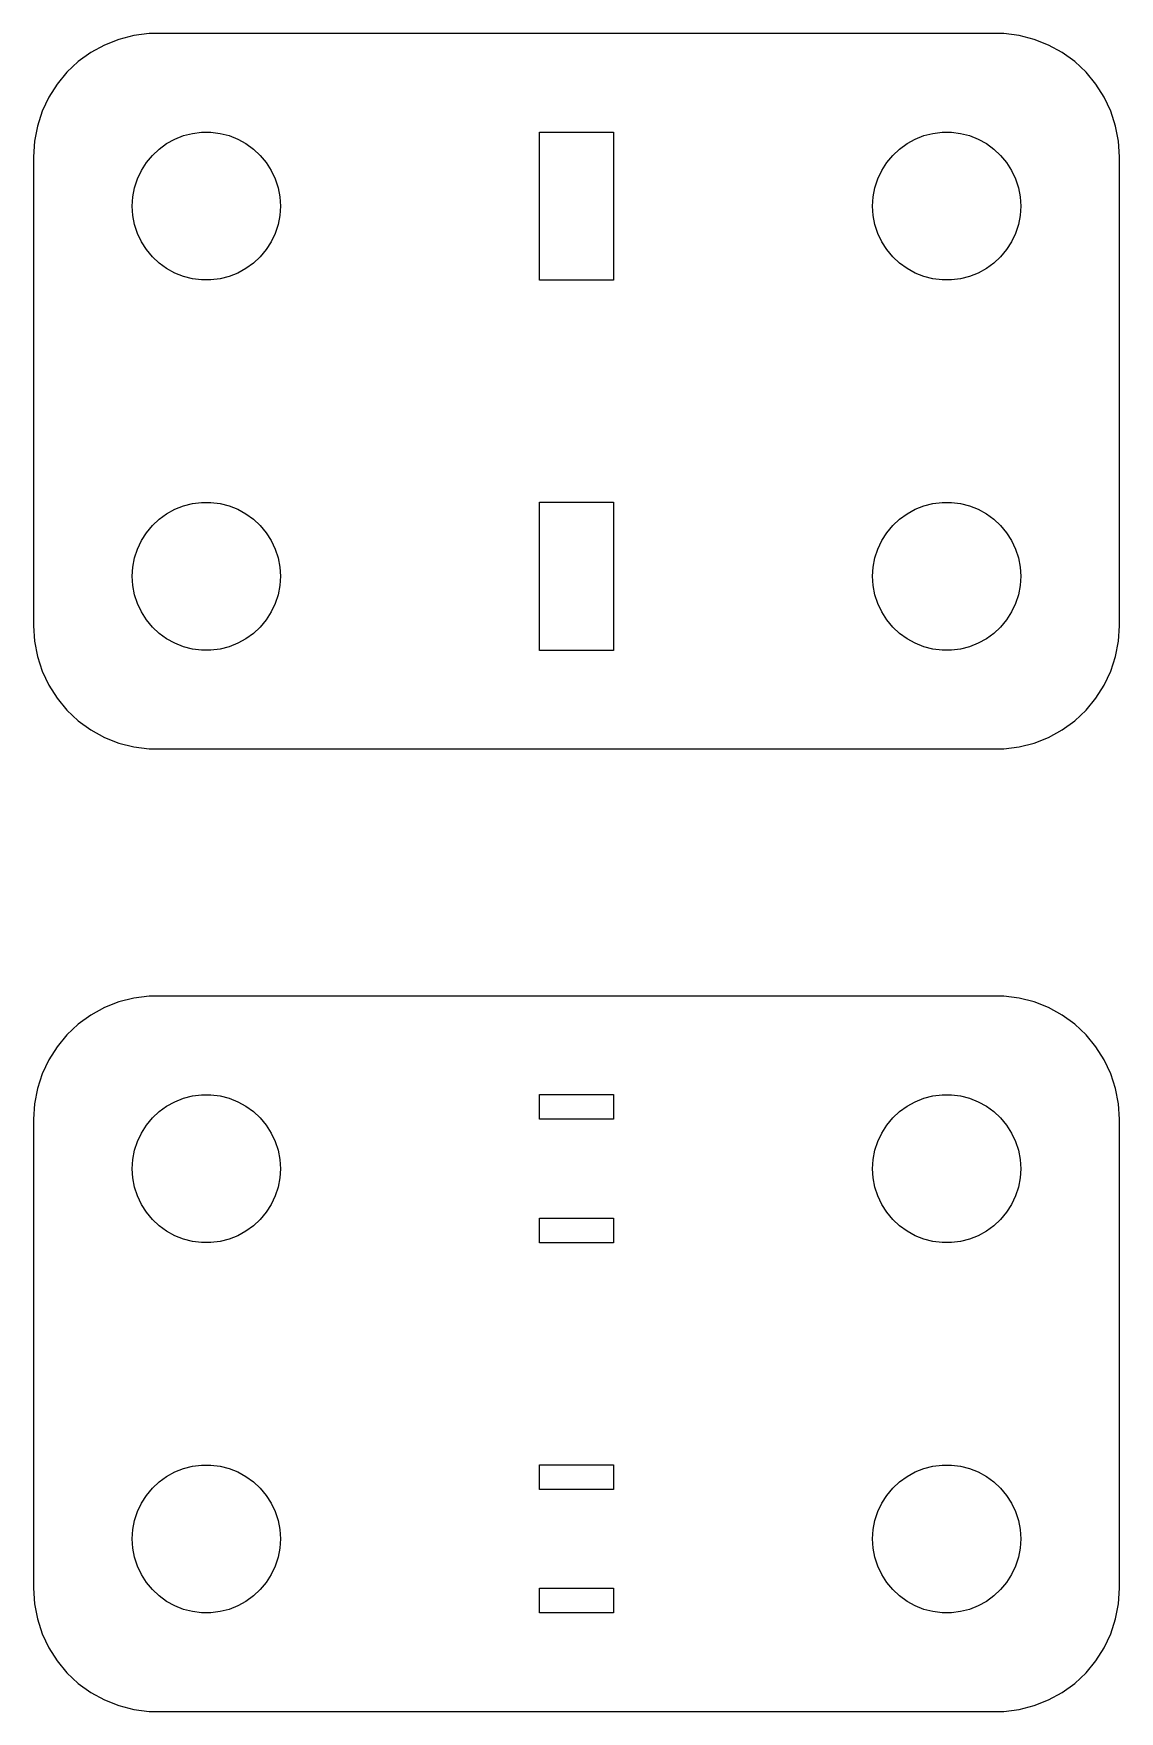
# Model space of a CAD drawing. Header units: metres. Extents: x -22 to 22, y -14.5 to 53.5.
import ezdxf

# ---------------------------------------------------------------- set-up
doc = ezdxf.new("R2010")
doc.units = ezdxf.units.M

msp = doc.modelspace()

# ---------------------------------------------------------------- linework, layer by layer
for p, q in [((-18.5451, 53.2553), (-19.1289, 53.0241)), ((-17.9369, 53.4114), (-18.5451, 53.2553)), ((-17.3139, 53.4901), (-17.9369, 53.4114)), ((17.3139, 53.4901), (-17.3139, 53.4901)), ((17.9369, 53.4114), (17.3139, 53.4901)), ((18.5451, 53.2553), (17.9369, 53.4114)), ((19.1289, 53.0241), (18.5451, 53.2553)), ((-20.1871, 52.3526), (-20.6448, 51.9227)), ((-19.6791, 52.7216), (-20.1871, 52.3526)), ((-19.1289, 53.0241), (-19.6791, 52.7216)), ((19.6791, 52.7216), (19.1289, 53.0241)), ((20.1871, 52.3526), (19.6791, 52.7216)), ((20.6448, 51.9227), (20.1871, 52.3526)), ((-20.6448, 51.9227), (-21.0451, 51.4389)), ((21.0451, 51.4389), (20.6448, 51.9227)), ((-21.0451, 51.4389), (-21.3815, 50.9088)), ((21.3815, 50.9088), (21.0451, 51.4389)), ((-21.6489, 50.3406), (-21.8429, 49.7434)), ((-21.3815, 50.9088), (-21.6489, 50.3406)), ((21.6489, 50.3406), (21.3815, 50.9088)), ((21.8429, 49.7434), (21.6489, 50.3406)), ((-21.8429, 49.7434), (-21.9606, 49.1267)), ((21.9606, 49.1267), (21.8429, 49.7434)), ((-21.9606, 49.1267), (-22, 48.5)), ((-16.9123, 48.8115), (-16.6075, 49.033)), ((-16.6075, 49.033), (-16.2773, 49.2145)), ((-16.2773, 49.2145), (-15.927, 49.3532)), ((-15.927, 49.3532), (-15.5621, 49.4469)), ((-15.5621, 49.4469), (-15.1884, 49.4941)), ((-15.1884, 49.4941), (-14.8116, 49.4941)), ((-14.8116, 49.4941), (-14.4379, 49.4469)), ((-14.4379, 49.4469), (-14.0729, 49.3532)), ((-14.0729, 49.3532), (-13.7227, 49.2145)), ((-13.7227, 49.2145), (-13.3925, 49.033)), ((-13.3925, 49.033), (-13.0877, 48.8115)), ((-1.5, 43.5), (-1.5, 49.5)), ((-1.5, 49.5), (1.5, 49.5)), ((1.5, 49.5), (1.5, 43.5)), ((13.0877, 48.8115), (13.3925, 49.033)), ((13.3925, 49.033), (13.7227, 49.2145)), ((13.7227, 49.2145), (14.0729, 49.3532)), ((14.0729, 49.3532), (14.4379, 49.4469)), ((14.4379, 49.4469), (14.8116, 49.4941)), ((14.8116, 49.4941), (15.1884, 49.4941)), ((15.1884, 49.4941), (15.5621, 49.4469)), ((15.5621, 49.4469), (15.927, 49.3532)), ((15.927, 49.3532), (16.2773, 49.2145)), ((16.2773, 49.2145), (16.6075, 49.033)), ((16.6075, 49.033), (16.9123, 48.8115)), ((22, 48.5), (21.9606, 49.1267)), ((-22, 48.5), (-22, 29.5)), ((-17.427, 48.2634), (-17.1869, 48.5536)), ((-17.1869, 48.5536), (-16.9123, 48.8115)), ((-13.0877, 48.8115), (-12.8131, 48.5536)), ((-12.8131, 48.5536), (-12.5729, 48.2634)), ((12.5729, 48.2634), (12.8131, 48.5536)), ((12.8131, 48.5536), (13.0877, 48.8115)), ((16.9123, 48.8115), (17.1869, 48.5536)), ((17.1869, 48.5536), (17.427, 48.2634)), ((22, 29.5), (22, 48.5)), ((-17.9057, 47.2461), (-17.7893, 47.6044)), ((-17.7893, 47.6044), (-17.6289, 47.9453)), ((-17.6289, 47.9453), (-17.427, 48.2634)), ((-12.5729, 48.2634), (-12.3711, 47.9453)), ((-12.3711, 47.9453), (-12.2107, 47.6044)), ((-12.2107, 47.6044), (-12.0942, 47.2461)), ((12.0942, 47.2461), (12.2107, 47.6044)), ((12.2107, 47.6044), (12.3711, 47.9453)), ((12.3711, 47.9453), (12.5729, 48.2634)), ((17.427, 48.2634), (17.6289, 47.9453)), ((17.6289, 47.9453), (17.7893, 47.6044)), ((17.7893, 47.6044), (17.9057, 47.2461)), ((-17.9763, 46.876), (-17.9057, 47.2461)), ((-12.0942, 47.2461), (-12.0237, 46.876)), ((12.0237, 46.876), (12.0942, 47.2461)), ((17.9057, 47.2461), (17.9763, 46.876)), ((-18, 46.5), (-17.9763, 46.876)), ((-17.9763, 46.124), (-18, 46.5)), ((-12.0237, 46.876), (-12, 46.5)), ((-12, 46.5), (-12.0237, 46.124)), ((12, 46.5), (12.0237, 46.876)), ((12.0237, 46.124), (12, 46.5)), ((17.9763, 46.876), (18, 46.5)), ((18, 46.5), (17.9763, 46.124)), ((-17.9057, 45.7539), (-17.9763, 46.124)), ((-17.7893, 45.3956), (-17.9057, 45.7539)), ((-12.0942, 45.7539), (-12.2107, 45.3956)), ((-12.0237, 46.124), (-12.0942, 45.7539)), ((12.0942, 45.7539), (12.0237, 46.124)), ((12.2107, 45.3956), (12.0942, 45.7539)), ((17.9057, 45.7539), (17.7893, 45.3956)), ((17.9763, 46.124), (17.9057, 45.7539)), ((-17.6289, 45.0547), (-17.7893, 45.3956)), ((-17.427, 44.7366), (-17.6289, 45.0547)), ((-12.3711, 45.0547), (-12.5729, 44.7366)), ((-12.2107, 45.3956), (-12.3711, 45.0547)), ((12.3711, 45.0547), (12.2107, 45.3956)), ((12.5729, 44.7366), (12.3711, 45.0547)), ((17.6289, 45.0547), (17.427, 44.7366)), ((17.7893, 45.3956), (17.6289, 45.0547)), ((-17.1869, 44.4464), (-17.427, 44.7366)), ((-16.9123, 44.1884), (-17.1869, 44.4464)), ((-16.6075, 43.967), (-16.9123, 44.1884)), ((-13.0877, 44.1884), (-13.3925, 43.967)), ((-12.8131, 44.4464), (-13.0877, 44.1884)), ((-12.5729, 44.7366), (-12.8131, 44.4464)), ((12.8131, 44.4464), (12.5729, 44.7366)), ((13.0877, 44.1884), (12.8131, 44.4464)), ((13.3925, 43.967), (13.0877, 44.1884)), ((16.9123, 44.1884), (16.6075, 43.967)), ((17.1869, 44.4464), (16.9123, 44.1884)), ((17.427, 44.7366), (17.1869, 44.4464)), ((-16.2773, 43.7855), (-16.6075, 43.967)), ((-15.927, 43.6468), (-16.2773, 43.7855)), ((-15.5621, 43.5531), (-15.927, 43.6468)), ((-15.1884, 43.5059), (-15.5621, 43.5531)), ((-14.4379, 43.5531), (-14.8116, 43.5059)), ((-14.0729, 43.6468), (-14.4379, 43.5531)), ((-13.7227, 43.7855), (-14.0729, 43.6468)), ((-13.3925, 43.967), (-13.7227, 43.7855)), ((13.7227, 43.7855), (13.3925, 43.967)), ((14.0729, 43.6468), (13.7227, 43.7855)), ((14.4379, 43.5531), (14.0729, 43.6468)), ((14.8116, 43.5059), (14.4379, 43.5531)), ((15.5621, 43.5531), (15.1884, 43.5059)), ((15.927, 43.6468), (15.5621, 43.5531)), ((16.2773, 43.7855), (15.927, 43.6468)), ((16.6075, 43.967), (16.2773, 43.7855)), ((-14.8116, 43.5059), (-15.1884, 43.5059)), ((1.5, 43.5), (-1.5, 43.5)), ((15.1884, 43.5059), (14.8116, 43.5059)), ((-16.9123, 33.8116), (-16.6075, 34.033)), ((-16.6075, 34.033), (-16.2773, 34.2145)), ((-16.2773, 34.2145), (-15.927, 34.3532)), ((-15.927, 34.3532), (-15.5621, 34.4469)), ((-15.5621, 34.4469), (-15.1884, 34.4941)), ((-15.1884, 34.4941), (-14.8116, 34.4941)), ((-14.8116, 34.4941), (-14.4379, 34.4469)), ((-14.4379, 34.4469), (-14.0729, 34.3532)), ((-14.0729, 34.3532), (-13.7227, 34.2145)), ((-13.7227, 34.2145), (-13.3925, 34.033)), ((-13.3925, 34.033), (-13.0877, 33.8116)), ((-1.5, 28.5), (-1.5, 34.5)), ((-1.5, 34.5), (1.5, 34.5)), ((1.5, 34.5), (1.5, 28.5)), ((13.0877, 33.8116), (13.3925, 34.033)), ((13.3925, 34.033), (13.7227, 34.2145)), ((13.7227, 34.2145), (14.0729, 34.3532)), ((14.0729, 34.3532), (14.4379, 34.4469)), ((14.4379, 34.4469), (14.8116, 34.4941)), ((14.8116, 34.4941), (15.1884, 34.4941)), ((15.1884, 34.4941), (15.5621, 34.4469)), ((15.5621, 34.4469), (15.927, 34.3532)), ((15.927, 34.3532), (16.2773, 34.2145)), ((16.2773, 34.2145), (16.6075, 34.033)), ((16.6075, 34.033), (16.9123, 33.8116)), ((-17.427, 33.2634), (-17.1869, 33.5536)), ((-17.1869, 33.5536), (-16.9123, 33.8116)), ((-13.0877, 33.8116), (-12.8131, 33.5536)), ((-12.8131, 33.5536), (-12.5729, 33.2634)), ((12.5729, 33.2634), (12.8131, 33.5536)), ((12.8131, 33.5536), (13.0877, 33.8116)), ((16.9123, 33.8116), (17.1869, 33.5536)), ((17.1869, 33.5536), (17.427, 33.2634)), ((-17.7893, 32.6044), (-17.6289, 32.9453)), ((-17.6289, 32.9453), (-17.427, 33.2634)), ((-12.5729, 33.2634), (-12.3711, 32.9453)), ((-12.3711, 32.9453), (-12.2107, 32.6044)), ((12.2107, 32.6044), (12.3711, 32.9453)), ((12.3711, 32.9453), (12.5729, 33.2634)), ((17.427, 33.2634), (17.6289, 32.9453)), ((17.6289, 32.9453), (17.7893, 32.6044)), ((-17.9763, 31.876), (-17.9057, 32.2461)), ((-17.9057, 32.2461), (-17.7893, 32.6044)), ((-12.2107, 32.6044), (-12.0942, 32.2461)), ((-12.0942, 32.2461), (-12.0237, 31.876)), ((12.0237, 31.876), (12.0942, 32.2461)), ((12.0942, 32.2461), (12.2107, 32.6044)), ((17.7893, 32.6044), (17.9057, 32.2461)), ((17.9057, 32.2461), (17.9763, 31.876)), ((-18, 31.5), (-17.9763, 31.876)), ((-17.9763, 31.124), (-18, 31.5)), ((-12.0237, 31.876), (-12, 31.5)), ((-12, 31.5), (-12.0237, 31.124)), ((12, 31.5), (12.0237, 31.876)), ((12.0237, 31.124), (12, 31.5)), ((17.9763, 31.876), (18, 31.5)), ((18, 31.5), (17.9763, 31.124)), ((-17.9057, 30.7539), (-17.9763, 31.124)), ((-17.7893, 30.3956), (-17.9057, 30.7539)), ((-12.0942, 30.7539), (-12.2107, 30.3956)), ((-12.0237, 31.124), (-12.0942, 30.7539)), ((12.0942, 30.7539), (12.0237, 31.124)), ((12.2107, 30.3956), (12.0942, 30.7539)), ((17.9057, 30.7539), (17.7893, 30.3956)), ((17.9763, 31.124), (17.9057, 30.7539)), ((-17.6289, 30.0547), (-17.7893, 30.3956)), ((-17.427, 29.7366), (-17.6289, 30.0547)), ((-12.3711, 30.0547), (-12.5729, 29.7366)), ((-12.2107, 30.3956), (-12.3711, 30.0547)), ((12.3711, 30.0547), (12.2107, 30.3956)), ((12.5729, 29.7366), (12.3711, 30.0547)), ((17.6289, 30.0547), (17.427, 29.7366)), ((17.7893, 30.3956), (17.6289, 30.0547)), ((-22, 29.5), (-21.9606, 28.8733)), ((-17.1869, 29.4464), (-17.427, 29.7366)), ((-16.9123, 29.1885), (-17.1869, 29.4464)), ((-12.8131, 29.4464), (-13.0877, 29.1885)), ((-12.5729, 29.7366), (-12.8131, 29.4464)), ((12.8131, 29.4464), (12.5729, 29.7366)), ((13.0877, 29.1885), (12.8131, 29.4464)), ((17.1869, 29.4464), (16.9123, 29.1885)), ((17.427, 29.7366), (17.1869, 29.4464)), ((21.9606, 28.8733), (22, 29.5)), ((-21.9606, 28.8733), (-21.8429, 28.2566)), ((-16.6075, 28.967), (-16.9123, 29.1885)), ((-16.2773, 28.7855), (-16.6075, 28.967)), ((-15.927, 28.6468), (-16.2773, 28.7855)), ((-15.5621, 28.5531), (-15.927, 28.6468)), ((-15.1884, 28.5059), (-15.5621, 28.5531)), ((-14.4379, 28.5531), (-14.8116, 28.5059)), ((-14.0729, 28.6468), (-14.4379, 28.5531)), ((-13.7227, 28.7855), (-14.0729, 28.6468)), ((-13.3925, 28.967), (-13.7227, 28.7855)), ((-13.0877, 29.1885), (-13.3925, 28.967)), ((13.3925, 28.967), (13.0877, 29.1885)), ((13.7227, 28.7855), (13.3925, 28.967)), ((14.0729, 28.6468), (13.7227, 28.7855)), ((14.4379, 28.5531), (14.0729, 28.6468)), ((14.8116, 28.5059), (14.4379, 28.5531)), ((15.5621, 28.5531), (15.1884, 28.5059)), ((15.927, 28.6468), (15.5621, 28.5531)), ((16.2773, 28.7855), (15.927, 28.6468)), ((16.6075, 28.967), (16.2773, 28.7855)), ((16.9123, 29.1885), (16.6075, 28.967)), ((21.8429, 28.2566), (21.9606, 28.8733)), ((-21.8429, 28.2566), (-21.6489, 27.6594)), ((-14.8116, 28.5059), (-15.1884, 28.5059)), ((1.5, 28.5), (-1.5, 28.5)), ((15.1884, 28.5059), (14.8116, 28.5059)), ((21.6489, 27.6594), (21.8429, 28.2566)), ((-21.6489, 27.6594), (-21.3815, 27.0912)), ((21.3815, 27.0912), (21.6489, 27.6594)), ((-21.3815, 27.0912), (-21.0451, 26.5611)), ((-21.0451, 26.5611), (-20.6448, 26.0773)), ((20.6448, 26.0773), (21.0451, 26.5611)), ((21.0451, 26.5611), (21.3815, 27.0912)), ((-20.6448, 26.0773), (-20.1871, 25.6474)), ((20.1871, 25.6474), (20.6448, 26.0773)), ((-20.1871, 25.6474), (-19.6791, 25.2784)), ((-19.6791, 25.2784), (-19.1289, 24.9759)), ((19.1289, 24.9759), (19.6791, 25.2784)), ((19.6791, 25.2784), (20.1871, 25.6474)), ((-19.1289, 24.9759), (-18.5451, 24.7447)), ((-18.5451, 24.7447), (-17.9369, 24.5886)), ((-17.9369, 24.5886), (-17.3139, 24.5099)), ((-17.3139, 24.5099), (17.3139, 24.5099)), ((17.3139, 24.5099), (17.9369, 24.5886)), ((17.9369, 24.5886), (18.5451, 24.7447)), ((18.5451, 24.7447), (19.1289, 24.9759)), ((-17.9369, 14.4114), (-18.5451, 14.2553)), ((-17.3139, 14.4901), (-17.9369, 14.4114)), ((17.3139, 14.4901), (-17.3139, 14.4901)), ((17.9369, 14.4114), (17.3139, 14.4901)), ((18.5451, 14.2553), (17.9369, 14.4114)), ((-19.6791, 13.7216), (-20.1871, 13.3526)), ((-19.1289, 14.0241), (-19.6791, 13.7216)), ((-18.5451, 14.2553), (-19.1289, 14.0241)), ((19.1289, 14.0241), (18.5451, 14.2553)), ((19.6791, 13.7216), (19.1289, 14.0241)), ((20.1871, 13.3526), (19.6791, 13.7216)), ((-20.6448, 12.9227), (-21.0451, 12.4389)), ((-20.1871, 13.3526), (-20.6448, 12.9227)), ((20.6448, 12.9227), (20.1871, 13.3526)), ((21.0451, 12.4389), (20.6448, 12.9227)), ((-21.0451, 12.4389), (-21.3815, 11.9088)), ((21.3815, 11.9088), (21.0451, 12.4389)), ((-21.3815, 11.9088), (-21.6489, 11.3406)), ((21.6489, 11.3406), (21.3815, 11.9088)), ((-21.6489, 11.3406), (-21.8429, 10.7434)), ((21.8429, 10.7434), (21.6489, 11.3406)), ((-21.8429, 10.7434), (-21.9606, 10.1267)), ((-16.6075, 10.033), (-16.2773, 10.2145)), ((-16.2773, 10.2145), (-15.927, 10.3532)), ((-15.927, 10.3532), (-15.5621, 10.4469)), ((-15.5621, 10.4469), (-15.1884, 10.4941)), ((-15.1884, 10.4941), (-14.8116, 10.4941)), ((-14.8116, 10.4941), (-14.4379, 10.4469)), ((-14.4379, 10.4469), (-14.0729, 10.3532)), ((-14.0729, 10.3532), (-13.7227, 10.2145)), ((-13.7227, 10.2145), (-13.3925, 10.033)), ((-1.5, 9.5), (-1.5, 10.5)), ((-1.5, 10.5), (1.5, 10.5)), ((1.5, 10.5), (1.5, 9.5)), ((13.3925, 10.033), (13.7227, 10.2145)), ((13.7227, 10.2145), (14.0729, 10.3532)), ((14.0729, 10.3532), (14.4379, 10.4469)), ((14.4379, 10.4469), (14.8116, 10.4941)), ((14.8116, 10.4941), (15.1884, 10.4941)), ((15.1884, 10.4941), (15.5621, 10.4469)), ((15.5621, 10.4469), (15.927, 10.3532)), ((15.927, 10.3532), (16.2773, 10.2145)), ((16.2773, 10.2145), (16.6075, 10.033)), ((21.9606, 10.1267), (21.8429, 10.7434)), ((-21.9606, 10.1267), (-22, 9.5)), ((-17.427, 9.26335), (-17.1869, 9.55363)), ((-17.1869, 9.55363), (-16.9123, 9.81154)), ((-16.9123, 9.81154), (-16.6075, 10.033)), ((-13.3925, 10.033), (-13.0877, 9.81154)), ((-13.0877, 9.81154), (-12.8131, 9.55363)), ((-12.8131, 9.55363), (-12.5729, 9.26335)), ((12.5729, 9.26335), (12.8131, 9.55363)), ((12.8131, 9.55363), (13.0877, 9.81154)), ((13.0877, 9.81154), (13.3925, 10.033)), ((16.6075, 10.033), (16.9123, 9.81154)), ((16.9123, 9.81154), (17.1869, 9.55363)), ((17.1869, 9.55363), (17.427, 9.26335)), ((22, 9.5), (21.9606, 10.1267)), ((-22, 9.5), (-22, -9.5)), ((-17.7893, 8.60437), (-17.6289, 8.94525)), ((-17.6289, 8.94525), (-17.427, 9.26335)), ((-12.5729, 9.26335), (-12.3711, 8.94525)), ((-12.3711, 8.94525), (-12.2107, 8.60437)), ((1.5, 9.5), (-1.5, 9.5)), ((12.2107, 8.60437), (12.3711, 8.94525)), ((12.3711, 8.94525), (12.5729, 9.26335)), ((17.427, 9.26335), (17.6289, 8.94525)), ((17.6289, 8.94525), (17.7893, 8.60437)), ((22, -9.5), (22, 9.5)), ((-17.9763, 7.87599), (-17.9057, 8.24606)), ((-17.9057, 8.24606), (-17.7893, 8.60437)), ((-12.2107, 8.60437), (-12.0942, 8.24606)), ((-12.0942, 8.24606), (-12.0237, 7.87599)), ((12.0237, 7.87599), (12.0942, 8.24606)), ((12.0942, 8.24606), (12.2107, 8.60437)), ((17.7893, 8.60437), (17.9057, 8.24606)), ((17.9057, 8.24606), (17.9763, 7.87599)), ((-18, 7.5), (-17.9763, 7.87599)), ((-17.9763, 7.12399), (-18, 7.5)), ((-12.0237, 7.87599), (-12, 7.5)), ((-12, 7.5), (-12.0237, 7.12399)), ((12, 7.5), (12.0237, 7.87599)), ((12.0237, 7.12399), (12, 7.5)), ((17.9763, 7.87599), (18, 7.5)), ((18, 7.5), (17.9763, 7.12399)), ((-17.9057, 6.75392), (-17.9763, 7.12399)), ((-12.0237, 7.12399), (-12.0942, 6.75392)), ((12.0942, 6.75392), (12.0237, 7.12399)), ((17.9763, 7.12399), (17.9057, 6.75392)), ((-17.7893, 6.39561), (-17.9057, 6.75392)), ((-17.6289, 6.05473), (-17.7893, 6.39561)), ((-12.2107, 6.39561), (-12.3711, 6.05473)), ((-12.0942, 6.75392), (-12.2107, 6.39561)), ((12.2107, 6.39561), (12.0942, 6.75392)), ((12.3711, 6.05473), (12.2107, 6.39561)), ((17.7893, 6.39561), (17.6289, 6.05473)), ((17.9057, 6.75392), (17.7893, 6.39561)), ((-17.427, 5.73663), (-17.6289, 6.05473)), ((-17.1869, 5.44635), (-17.427, 5.73663)), ((-16.9123, 5.18845), (-17.1869, 5.44635)), ((-12.8131, 5.44635), (-13.0877, 5.18845)), ((-12.5729, 5.73663), (-12.8131, 5.44635)), ((-12.3711, 6.05473), (-12.5729, 5.73663)), ((-1.5, 4.5), (-1.5, 5.5)), ((-1.5, 5.5), (1.5, 5.5)), ((1.5, 5.5), (1.5, 4.5)), ((12.5729, 5.73663), (12.3711, 6.05473)), ((12.8131, 5.44635), (12.5729, 5.73663)), ((13.0877, 5.18845), (12.8131, 5.44635)), ((17.1869, 5.44635), (16.9123, 5.18845)), ((17.427, 5.73663), (17.1869, 5.44635)), ((17.6289, 6.05473), (17.427, 5.73663)), ((-16.6075, 4.96701), (-16.9123, 5.18845)), ((-16.2773, 4.78551), (-16.6075, 4.96701)), ((-15.927, 4.64682), (-16.2773, 4.78551)), ((-13.7227, 4.78551), (-14.0729, 4.64682)), ((-13.3925, 4.96701), (-13.7227, 4.78551)), ((-13.0877, 5.18845), (-13.3925, 4.96701)), ((13.3925, 4.96701), (13.0877, 5.18845)), ((13.7227, 4.78551), (13.3925, 4.96701)), ((14.0729, 4.64682), (13.7227, 4.78551)), ((16.2773, 4.78551), (15.927, 4.64682)), ((16.6075, 4.96701), (16.2773, 4.78551)), ((16.9123, 5.18845), (16.6075, 4.96701)), ((-15.5621, 4.55313), (-15.927, 4.64682)), ((-15.1884, 4.50591), (-15.5621, 4.55313)), ((-14.8116, 4.50591), (-15.1884, 4.50591)), ((-14.4379, 4.55313), (-14.8116, 4.50591)), ((-14.0729, 4.64682), (-14.4379, 4.55313)), ((1.5, 4.5), (-1.5, 4.5)), ((14.4379, 4.55313), (14.0729, 4.64682)), ((14.8116, 4.50591), (14.4379, 4.55313)), ((15.1884, 4.50591), (14.8116, 4.50591)), ((15.5621, 4.55313), (15.1884, 4.50591)), ((15.927, 4.64682), (15.5621, 4.55313)), ((-16.2773, -4.78551), (-15.927, -4.64682)), ((-15.927, -4.64682), (-15.5621, -4.55313)), ((-15.5621, -4.55313), (-15.1884, -4.50591)), ((-15.1884, -4.50591), (-14.8116, -4.50591)), ((-14.8116, -4.50591), (-14.4379, -4.55313)), ((-14.4379, -4.55313), (-14.0729, -4.64682)), ((-14.0729, -4.64682), (-13.7227, -4.78551)), ((-1.5, -5.5), (-1.5, -4.5)), ((-1.5, -4.5), (1.5, -4.5)), ((1.5, -4.5), (1.5, -5.5)), ((13.7227, -4.78551), (14.0729, -4.64682)), ((14.0729, -4.64682), (14.4379, -4.55313)), ((14.4379, -4.55313), (14.8116, -4.50591)), ((14.8116, -4.50591), (15.1884, -4.50591)), ((15.1884, -4.50591), (15.5621, -4.55313)), ((15.5621, -4.55313), (15.927, -4.64682)), ((15.927, -4.64682), (16.2773, -4.78551)), ((-17.1869, -5.44635), (-16.9123, -5.18845)), ((-16.9123, -5.18845), (-16.6075, -4.96701)), ((-16.6075, -4.96701), (-16.2773, -4.78551)), ((-13.7227, -4.78551), (-13.3925, -4.96701)), ((-13.3925, -4.96701), (-13.0877, -5.18845)), ((-13.0877, -5.18845), (-12.8131, -5.44635)), ((12.8131, -5.44635), (13.0877, -5.18845)), ((13.0877, -5.18845), (13.3925, -4.96701)), ((13.3925, -4.96701), (13.7227, -4.78551)), ((16.2773, -4.78551), (16.6075, -4.96701)), ((16.6075, -4.96701), (16.9123, -5.18845)), ((16.9123, -5.18845), (17.1869, -5.44635)), ((-17.7893, -6.39561), (-17.6289, -6.05473)), ((-17.6289, -6.05473), (-17.427, -5.73663)), ((-17.427, -5.73663), (-17.1869, -5.44635)), ((-12.8131, -5.44635), (-12.5729, -5.73663)), ((-12.5729, -5.73663), (-12.3711, -6.05473)), ((-12.3711, -6.05473), (-12.2107, -6.39561)), ((1.5, -5.5), (-1.5, -5.5)), ((12.2107, -6.39561), (12.3711, -6.05473)), ((12.3711, -6.05473), (12.5729, -5.73663)), ((12.5729, -5.73663), (12.8131, -5.44635)), ((17.1869, -5.44635), (17.427, -5.73663)), ((17.427, -5.73663), (17.6289, -6.05473)), ((17.6289, -6.05473), (17.7893, -6.39561)), ((-17.9763, -7.12399), (-17.9057, -6.75392)), ((-17.9057, -6.75392), (-17.7893, -6.39561)), ((-12.2107, -6.39561), (-12.0942, -6.75392)), ((-12.0942, -6.75392), (-12.0237, -7.12399)), ((12.0237, -7.12399), (12.0942, -6.75392)), ((12.0942, -6.75392), (12.2107, -6.39561)), ((17.7893, -6.39561), (17.9057, -6.75392)), ((17.9057, -6.75392), (17.9763, -7.12399)), ((-18, -7.5), (-17.9763, -7.12399)), ((-12.0237, -7.12399), (-12, -7.5)), ((12, -7.5), (12.0237, -7.12399)), ((17.9763, -7.12399), (18, -7.5)), ((-17.9763, -7.87599), (-18, -7.5)), ((-17.9057, -8.24606), (-17.9763, -7.87599)), ((-12.0237, -7.87599), (-12.0942, -8.24606)), ((-12, -7.5), (-12.0237, -7.87599)), ((12.0237, -7.87599), (12, -7.5)), ((12.0942, -8.24606), (12.0237, -7.87599)), ((17.9763, -7.87599), (17.9057, -8.24606)), ((18, -7.5), (17.9763, -7.87599)), ((-17.7893, -8.60437), (-17.9057, -8.24606)), ((-17.6289, -8.94525), (-17.7893, -8.60437)), ((-12.2107, -8.60437), (-12.3711, -8.94525)), ((-12.0942, -8.24606), (-12.2107, -8.60437)), ((12.2107, -8.60437), (12.0942, -8.24606)), ((12.3711, -8.94525), (12.2107, -8.60437)), ((17.7893, -8.60437), (17.6289, -8.94525)), ((17.9057, -8.24606), (17.7893, -8.60437)), ((-22, -9.5), (-21.9606, -10.1267)), ((-17.427, -9.26335), (-17.6289, -8.94525)), ((-17.1869, -9.55363), (-17.427, -9.26335)), ((-12.5729, -9.26335), (-12.8131, -9.55363)), ((-12.3711, -8.94525), (-12.5729, -9.26335)), ((-1.5, -10.5), (-1.5, -9.5)), ((-1.5, -9.5), (1.5, -9.5)), ((1.5, -9.5), (1.5, -10.5)), ((12.5729, -9.26335), (12.3711, -8.94525)), ((12.8131, -9.55363), (12.5729, -9.26335)), ((17.427, -9.26335), (17.1869, -9.55363)), ((17.6289, -8.94525), (17.427, -9.26335)), ((21.9606, -10.1267), (22, -9.5)), ((-21.9606, -10.1267), (-21.8429, -10.7434)), ((-16.9123, -9.81154), (-17.1869, -9.55363)), ((-16.6075, -10.033), (-16.9123, -9.81154)), ((-16.2773, -10.2145), (-16.6075, -10.033)), ((-13.3925, -10.033), (-13.7227, -10.2145)), ((-13.0877, -9.81154), (-13.3925, -10.033)), ((-12.8131, -9.55363), (-13.0877, -9.81154)), ((13.0877, -9.81154), (12.8131, -9.55363)), ((13.3925, -10.033), (13.0877, -9.81154)), ((13.7227, -10.2145), (13.3925, -10.033)), ((16.6075, -10.033), (16.2773, -10.2145)), ((16.9123, -9.81154), (16.6075, -10.033)), ((17.1869, -9.55363), (16.9123, -9.81154)), ((21.8429, -10.7434), (21.9606, -10.1267)), ((-21.8429, -10.7434), (-21.6489, -11.3406)), ((-15.927, -10.3532), (-16.2773, -10.2145)), ((-15.5621, -10.4469), (-15.927, -10.3532)), ((-15.1884, -10.4941), (-15.5621, -10.4469)), ((-14.8116, -10.4941), (-15.1884, -10.4941)), ((-14.4379, -10.4469), (-14.8116, -10.4941)), ((-14.0729, -10.3532), (-14.4379, -10.4469)), ((-13.7227, -10.2145), (-14.0729, -10.3532)), ((1.5, -10.5), (-1.5, -10.5)), ((14.0729, -10.3532), (13.7227, -10.2145)), ((14.4379, -10.4469), (14.0729, -10.3532)), ((14.8116, -10.4941), (14.4379, -10.4469)), ((15.1884, -10.4941), (14.8116, -10.4941)), ((15.5621, -10.4469), (15.1884, -10.4941)), ((15.927, -10.3532), (15.5621, -10.4469)), ((16.2773, -10.2145), (15.927, -10.3532)), ((21.6489, -11.3406), (21.8429, -10.7434)), ((-21.6489, -11.3406), (-21.3815, -11.9088)), ((21.3815, -11.9088), (21.6489, -11.3406)), ((-21.3815, -11.9088), (-21.0451, -12.4389)), ((21.0451, -12.4389), (21.3815, -11.9088)), ((-21.0451, -12.4389), (-20.6448, -12.9227)), ((20.6448, -12.9227), (21.0451, -12.4389)), ((-20.6448, -12.9227), (-20.1871, -13.3526)), ((-20.1871, -13.3526), (-19.6791, -13.7216)), ((19.6791, -13.7216), (20.1871, -13.3526)), ((20.1871, -13.3526), (20.6448, -12.9227)), ((-19.6791, -13.7216), (-19.1289, -14.0241)), ((-19.1289, -14.0241), (-18.5451, -14.2553)), ((-18.5451, -14.2553), (-17.9369, -14.4114)), ((17.9369, -14.4114), (18.5451, -14.2553)), ((18.5451, -14.2553), (19.1289, -14.0241)), ((19.1289, -14.0241), (19.6791, -13.7216)), ((-17.9369, -14.4114), (-17.3139, -14.4901)), ((-17.3139, -14.4901), (17.3139, -14.4901)), ((17.3139, -14.4901), (17.9369, -14.4114))]:
    msp.add_line(p, q)

doc.saveas('drawing.dxf')
